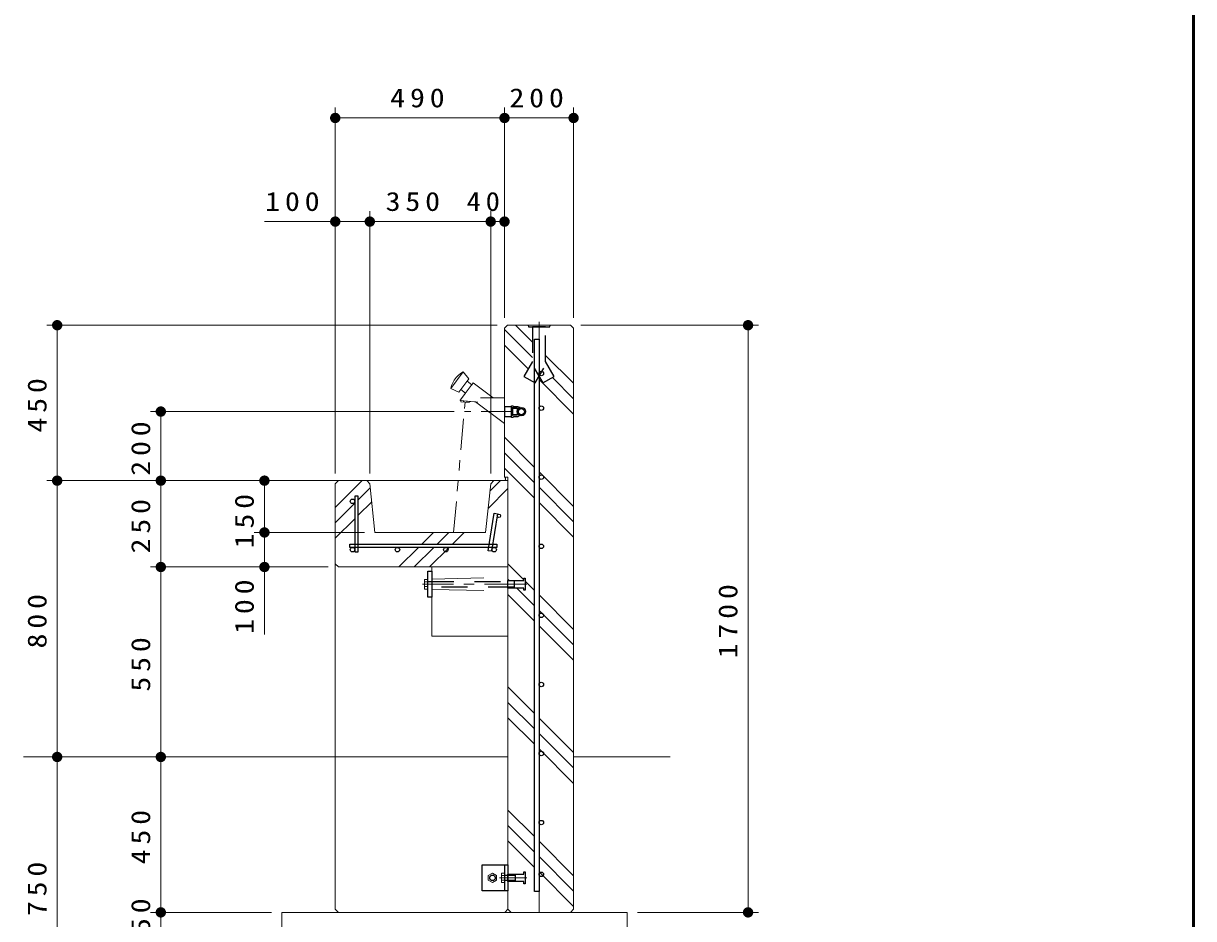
# Model space of a CAD drawing. Units: millimetres on the paper, scale 1:30. Extents: x -385 to 0, y 0 to 338.
# Drawn here: x -112.9 to 0, y 82.4 to 168.8 of the extents above; entities that cross this region are included whole.
import ezdxf

# ---------------------------------------------------------------- set-up
doc = ezdxf.new("R2010")
doc.units = ezdxf.units.MM
for name, pattern in [('USER1', [4.5, 2.5, -2]), ('USER2', [6, 3, -1, 1, -1]), ('USER3', [8, 3, -1, 1, -1, 1, -1]), ('USER4', [8, 5, -3])]:
    doc.linetypes.add(name, pattern=pattern)
doc.layers.add('LY_1', color=7, linetype='Continuous', lineweight=13)
doc.layers.add('LY_2', color=7, linetype='Continuous', lineweight=13)
doc.styles.add('ＭＳ ゴシック', font='')
doc.styles.get('ＭＳ ゴシック').set_extended_font_data('MS Gothic')

# ---------------------------------------------------------------- blocks, each defined once
blk = doc.blocks.new('filled_dot')
at = {"color": 0, "linetype": 'Continuous', "lineweight": -2, "const_width": 1.25}
blk.add_lwpolyline([(-0.625, 0, 1), (0.625, 0, 1)], format="xyb", close=True, dxfattribs=at)

msp = doc.modelspace()

# ---------------------------------------------------------------- linework, layer by layer
at = {"layer": 'LY_1'}
for p, q in [((-82.827, 150.68), (-82.827, 160.68)), ((-66.493, 150.68), (-66.493, 160.68)), ((-59.827, 140.38), (-59.827, 160.68)), ((-82.827, 159.68), (-66.493, 159.68)), ((-66.493, 159.68), (-59.827, 159.68)), ((-82.827, 125.38), (-82.827, 150.68)), ((-79.493, 125.38), (-79.493, 150.68)), ((-67.827, 125.38), (-67.827, 150.68)), ((-66.493, 140.38), (-66.493, 150.68)), ((-89.644, 149.68), (-79.493, 149.68)), ((-79.493, 149.68), (-67.827, 149.68)), ((-70.261, 149.68), (-66.493, 149.68)), ((-67.193, 139.68), (-110.66, 139.68)), ((-109.66, 124.68), (-109.66, 139.68)), ((-66.493, 139.255), (-63.793, 136.555)), ((-65.434, 139.68), (-63.793, 138.04)), ((-59.127, 139.68), (-41.993, 139.68)), ((-42.993, 139.68), (-42.993, 83.014)), ((-66.493, 137.77), (-64.2, 135.476)), ((-62.527, 136.773), (-59.827, 134.073)), ((-63.16, 134.436), (-59.827, 131.103)), ((-61.872, 134.634), (-59.827, 132.588)), ((-71.361, 131.347), (-100.66, 131.347)), ((-99.66, 124.68), (-99.66, 131.347)), ((-66.493, 128.86), (-63.593, 125.96)), ((-66.493, 127.375), (-63.593, 124.475)), ((-66.493, 125.89), (-63.593, 122.99)), ((-63.16, 125.527), (-59.827, 122.193)), ((-100.66, 124.68), (-110.66, 124.68)), ((-109.66, 98.014), (-109.66, 124.68)), ((-80.793, 124.68), (-100.66, 124.68)), ((-99.66, 116.347), (-99.66, 124.68)), ((-89.66, 119.68), (-89.66, 124.68)), ((-82.827, 122.093), (-80.239, 124.68)), ((-67.904, 123.651), (-66.875, 124.68)), ((-80.61, 122.825), (-79.451, 123.984)), ((-68.081, 121.989), (-66.16, 123.91)), ((-63.16, 124.042), (-59.827, 120.709)), ((-82.827, 120.608), (-80.943, 122.491)), ((-80.61, 121.34), (-79.308, 122.641)), ((-63.16, 122.557), (-59.827, 119.224)), ((-82.827, 119.123), (-80.943, 121.006)), ((-79.993, 119.68), (-90.66, 119.68)), ((-89.66, 109.839), (-89.66, 119.68)), ((-74.477, 118.564), (-73.36, 119.68)), ((-72.992, 118.564), (-71.875, 119.68)), ((-71.507, 118.564), (-70.39, 119.68)), ((-76.693, 116.347), (-74.81, 118.23)), ((-75.208, 116.347), (-73.325, 118.23)), ((-73.723, 116.347), (-71.84, 118.23)), ((-83.527, 116.347), (-100.66, 116.347)), ((-99.66, 116.347), (-99.66, 98.014)), ((-66.16, 116.647), (-64.627, 115.114)), ((-66.16, 115.162), (-66.045, 115.047)), ((-65.311, 114.314), (-63.593, 112.596)), ((-64.493, 114.981), (-63.593, 114.081)), ((-66.16, 113.678), (-63.593, 111.111)), ((-63.16, 113.647), (-59.827, 110.314)), ((-63.16, 112.162), (-59.827, 108.829)), ((-63.16, 110.678), (-59.827, 107.344)), ((-66.16, 104.768), (-63.593, 102.201)), ((-66.16, 103.283), (-63.593, 100.716)), ((-66.16, 101.798), (-63.593, 99.232)), ((-63.16, 101.768), (-59.827, 98.435)), ((-63.16, 100.283), (-59.827, 96.95)), ((-63.16, 98.798), (-59.827, 95.465)), ((-66.16, 98.014), (-112.92, 98.014)), ((-109.66, 98.014), (-109.66, 73.014)), ((-99.66, 98.014), (-99.66, 83.014)), ((-50.514, 98.014), (-59.827, 98.014)), ((-66.16, 92.889), (-63.593, 90.322)), ((-66.16, 91.404), (-63.593, 88.837)), ((-66.16, 89.919), (-63.593, 87.352)), ((-63.16, 89.889), (-59.827, 86.555)), ((-63.16, 88.404), (-59.827, 85.07)), ((-63.16, 86.919), (-59.827, 83.585)), ((-88.993, 83.014), (-100.66, 83.014)), ((-99.66, 78.014), (-99.66, 83.014)), ((-53.66, 83.014), (-41.993, 83.014))]:
    msp.add_line(p, q, dxfattribs=at)
at = {"layer": 'LY_1', "color": 4, "linetype": 'USER2'}
msp.add_line((-63.16, 83.014), (-63.16, 140.229), dxfattribs=at)
at = {"layer": 'LY_1', "color": 253, "linetype": 'USER2'}
for p, q in [((-63.16, 135.991), (-63.16, 139.88)), ((-65.741, 131.347), (-70.361, 131.347)), ((-74.413, 114.68), (-65.255, 114.68)), ((-64.327, 114.68), (-66.327, 114.68)), ((-66.98, 86.346), (-65.155, 86.346)), ((-64.327, 86.346), (-66.327, 86.346))]:
    msp.add_line(p, q, dxfattribs=at)
at = {"layer": 'LY_1', "color": 253}
for p, q in [((-71.68, 133.57), (-70.48, 135.17)), ((-70.713, 133.47), (-70.26, 133.13)), ((-70.113, 134.27), (-69.66, 133.93)), ((-70.468, 132.281), (-70.459, 132.381)), ((-70.136, 132.252), (-70.127, 132.352)), ((-69.291, 132.278), (-66.493, 130.18)), ((-79.793, 124.68), (-67.527, 124.68)), ((-74.227, 114.911), (-73.893, 114.911)), ((-74.227, 114.449), (-73.893, 114.449)), ((-66.793, 86.577), (-66.46, 86.577)), ((-66.793, 86.115), (-66.46, 86.115))]:
    msp.add_line(p, q, dxfattribs=at)
at = {"layer": 'LY_1', "color": 60, "linetype": 'USER3'}
msp.add_line((-71.403, 119.68), (-70.302, 132.266), dxfattribs=at)
at = {"layer": 'LY_1', "color": 4, "lineweight": 25}
for p, q in [((-65.827, 130.78), (-65.827, 131.914)), ((-65.827, 131.914), (-65.693, 131.914)), ((-65.693, 131.914), (-65.627, 131.847)), ((-65.627, 131.847), (-65.21, 131.847)), ((-65.21, 131.847), (-65.11, 131.747)), ((-65.693, 130.78), (-65.827, 130.78)), ((-65.627, 130.847), (-65.693, 130.78)), ((-65.21, 130.847), (-65.627, 130.847)), ((-65.21, 130.847), (-65.11, 130.947)), ((-66.46, 85.096), (-66.46, 87.596))]:
    msp.add_line(p, q, dxfattribs=at)
at = {"layer": 'LY_1', "color": 4, "linetype": 'USER4', "lineweight": 25}
for p, q in [((-65.727, 131.714), (-65.827, 131.714)), ((-65.727, 131.714), (-65.727, 130.98)), ((-65.26, 131.696), (-65.727, 131.696)), ((-65.26, 131.658), (-65.727, 131.658)), ((-65.26, 131.037), (-65.727, 131.037)), ((-65.26, 130.998), (-65.727, 130.998)), ((-65.26, 131.696), (-65.26, 130.998)), ((-65.727, 130.98), (-65.827, 130.98))]:
    msp.add_line(p, q, dxfattribs=at)
at = {"layer": 'LY_1', "color": 253, "linetype": 'USER4'}
for p, q in [((-73.493, 115.18), (-66.16, 115.347)), ((-73.493, 114.18), (-66.16, 114.014))]:
    msp.add_line(p, q, dxfattribs=at)
at = {"layer": 'LY_1'}
for points in [[(-66.493, 125.014), (-66.493, 139.38), (-66.193, 139.68), (-60.127, 139.68), (-59.827, 139.38), (-59.827, 83.314), (-60.127, 83.014), (-65.86, 83.014), (-66.16, 83.314), (-66.16, 125.014)], [(-66.493, 130.18), (-69.291, 132.278), (-69.895, 132.331), (-69.904, 132.232), (-70.701, 132.301), (-70.692, 132.401), (-70.74, 132.405), (-70.747, 132.406), (-70.753, 132.409), (-70.758, 132.412), (-70.763, 132.417), (-70.766, 132.422), (-70.769, 132.428), (-70.77, 132.434), (-70.771, 132.44), (-70.77, 132.447), (-70.767, 132.453), (-70.764, 132.458), (-70.26, 133.13), (-70.713, 133.47), (-70.893, 133.23), (-71.68, 133.57), (-71.607, 133.857), (-71.497, 134.131), (-71.351, 134.389), (-71.174, 134.626), (-70.967, 134.837), (-70.735, 135.02), (-70.48, 135.17), (-69.933, 134.51), (-70.113, 134.27), (-69.66, 133.93), (-69.52, 134.117), (-67.604, 132.68), (-66.493, 132.68)], [(-67.527, 124.68), (-67.827, 124.38), (-68.327, 119.68), (-78.993, 119.68), (-79.493, 124.38), (-79.793, 124.68), (-82.527, 124.68), (-82.827, 124.38), (-82.827, 116.647), (-82.527, 116.347), (-66.16, 116.347), (-66.16, 124.68)], [(-87.993, 78.014), (-87.993, 83.014), (-54.66, 83.014), (-54.66, 78.014)]]:
    msp.add_lwpolyline(points, close=True, dxfattribs=at)
at = {"layer": 'LY_1', "color": 253, "linetype": 'USER1', "lineweight": 25}
for points in [[(-63.624, 135.547), (-62.79, 134.104), (-61.693, 134.737), (-62.527, 136.18), (-62.527, 139.514), (-63.793, 139.514), (-63.793, 136.18), (-64.627, 134.737), (-63.53, 134.104), (-62.696, 135.547)], [(-64.227, 139.68), (-64.193, 139.514), (-62.127, 139.514), (-62.093, 139.68)], [(-73.893, 114.947), (-65.56, 114.947), (-65.56, 114.414), (-73.893, 114.414)], [(-66.46, 86.613), (-65.46, 86.613), (-65.46, 86.08), (-66.46, 86.08)]]:
    msp.add_lwpolyline(points, dxfattribs=at)
at = {"layer": 'LY_1', "color": 4, "lineweight": 25}
for points in [[(-63.593, 85.014), (-63.593, 138.347), (-63.16, 138.347), (-63.16, 85.014)], [(-80.943, 123.18), (-80.943, 117.797), (-80.61, 117.797), (-80.61, 123.18)], [(-67.499, 121.54), (-67.169, 121.489), (-67.736, 117.866), (-68.065, 117.918)], [(-81.41, 118.23), (-81.41, 118.564), (-67.243, 118.564), (-67.243, 118.23)], [(-73.893, 113.43), (-73.893, 115.93), (-73.493, 115.93), (-73.493, 113.43)], [(-68.66, 85.096), (-68.66, 87.596), (-66.16, 87.596), (-66.16, 85.096)]]:
    msp.add_lwpolyline(points, close=True, dxfattribs=at)
at = {"layer": 'LY_1', "color": 253}
for points in [[(-69.933, 134.51), (-70.893, 133.23), (-71.68, 133.57), (-71.607, 133.857), (-71.496, 134.131), (-71.351, 134.389), (-71.174, 134.626), (-70.967, 134.837), (-70.734, 135.02), (-70.48, 135.17)], [(-74.227, 115.142), (-74.227, 114.218), (-73.893, 114.218), (-73.893, 115.142)], [(-68.06, 86.115), (-67.66, 85.884), (-67.26, 86.115), (-67.26, 86.577), (-67.66, 86.808), (-68.06, 86.577)], [(-66.793, 86.808), (-66.793, 85.884), (-66.46, 85.884), (-66.46, 86.808)]]:
    msp.add_lwpolyline(points, close=True, dxfattribs=at)
for points in [[(-67.604, 132.68), (-69.52, 134.117), (-70.764, 132.458), (-70.767, 132.453), (-70.77, 132.447), (-70.771, 132.44), (-70.77, 132.434), (-70.769, 132.428), (-70.766, 132.422), (-70.763, 132.417), (-70.758, 132.412), (-70.752, 132.409), (-70.747, 132.406), (-70.74, 132.405), (-69.059, 132.258)], [(-70.692, 132.401), (-70.7, 132.301), (-69.904, 132.232), (-69.895, 132.331)], [(-68.827, 132.68), (-66.493, 132.68), (-66.493, 130.18)], [(-82.827, 116.647), (-82.827, 83.314), (-82.527, 83.014), (-66.46, 83.014), (-66.16, 83.314), (-66.16, 116.347)]]:
    msp.add_lwpolyline(points, dxfattribs=at)
at = {"layer": 'LY_1', "color": 4, "linetype": 'USER4', "lineweight": 25}
msp.add_lwpolyline([(-65.827, 130.88), (-65.827, 131.814), (-66.493, 131.814), (-66.493, 130.88)], close=True, dxfattribs=at)
at = {"layer": 'LY_1'}
msp.add_lwpolyline([(-73.493, 116.347), (-73.493, 109.68), (-66.16, 109.68)], dxfattribs=at)
at = {"layer": 'LY_1', "color": 253, "linetype": 'USER1', "lineweight": 25}
for points in [[(-66.16, 115.047), (-64.627, 115.047), (-64.627, 115.264), (-64.493, 115.264), (-64.493, 114.097), (-64.627, 114.097), (-64.627, 114.314), (-66.16, 114.314)], [(-66.16, 86.713), (-64.627, 86.713), (-64.627, 86.93), (-64.493, 86.93), (-64.493, 85.763), (-64.627, 85.763), (-64.627, 85.98), (-66.16, 85.98)]]:
    msp.add_lwpolyline(points, close=True, dxfattribs=at)
at = {"layer": 'LY_1', "color": 4, "lineweight": 25}
for centre, radius in [((-62.943, 135.014), 0.217), ((-64.86, 131.347), 0.4), ((-64.86, 131.347), 0.3), ((-62.943, 131.68), 0.217), ((-62.943, 125.014), 0.217), ((-81.16, 122.68), 0.217), ((-67.033, 121.282), 0.167), ((-81.16, 118.014), 0.217), ((-76.827, 118.014), 0.217), ((-72.16, 118.014), 0.217), ((-67.493, 118.014), 0.217), ((-62.943, 118.347), 0.217), ((-62.943, 111.68), 0.217), ((-62.943, 105.014), 0.217), ((-62.943, 98.347), 0.217), ((-62.943, 91.68), 0.217), ((-62.943, 86.68), 0.217)]:
    msp.add_circle(centre, radius, dxfattribs=at)
at = {"layer": 'LY_1', "color": 253, "linetype": 'USER1', "lineweight": 25}
msp.add_circle((-67.66, 86.346), 0.267, dxfattribs=at)
at = {"layer": 'LY_1', "color": 4, "lineweight": 25}
for centre, start, end in [((-65.11, 131.097), 77.53225, 90), ((-65.11, 131.597), 270, 282.46775)]:
    msp.add_arc(centre, 0.65, start, end, dxfattribs=at)
at = {"layer": 'LY_1', "color": 253}
msp.add_arc((-66.647, 124.847), 0.251, 318.38503, 41.61497, dxfattribs=at)
at = {"layer": 'LY_2', "lineweight": 50}
msp.add_line((0, 0), (0, 267), dxfattribs=at)

# ---------------------------------------------------------------- block references
at = {"layer": 'LY_1', "xscale": 0.4, "yscale": 0.4}
for p in [(-82.827, 159.68), (-66.493, 159.68), (-82.827, 149.68), (-79.493, 149.68), (-67.827, 149.68)]:
    msp.add_blockref('filled_dot', p, dxfattribs=at)
for p, rotation in [((-66.493, 159.68), 180), ((-59.827, 159.68), 180), ((-79.493, 149.68), 180), ((-67.827, 149.68), 180), ((-66.493, 149.68), 180), ((-109.66, 139.68), 270), ((-42.993, 139.68), 270), ((-99.66, 131.347), 270), ((-109.66, 124.68), 270), ((-109.66, 124.68), 90), ((-99.66, 124.68), 270), ((-99.66, 124.68), 90), ((-89.66, 124.68), 270), ((-89.66, 119.68), 270), ((-89.66, 119.68), 90), ((-99.66, 116.347), 90), ((-99.66, 116.347), 270), ((-89.66, 116.347), 90), ((-109.66, 98.014), 90), ((-109.66, 98.014), 270), ((-99.66, 98.014), 90), ((-99.66, 98.014), 270), ((-99.66, 83.014), 270), ((-99.66, 83.014), 90), ((-42.993, 83.014), 90)]:
    msp.add_blockref('filled_dot', p, dxfattribs=dict(at, rotation=rotation))

# ---------------------------------------------------------------- texts
at = {"layer": 'LY_1', "char_height": 1.833, "attachment_point": 8, "style": 'ＭＳ ゴシック'}
for s, insert in [('\\T1.33;\\W1.15;490', (-74.66, 160.68)), ('\\T1.33;\\W1.15;200', (-63.16, 160.68)), ('\\T1.33;\\W1.15;100', (-86.727, 150.68)), ('\\T1.33;\\W1.15;350', (-75.104, 150.68)), ('\\T1.34;\\W1.1;40', (-68.313, 150.68))]:
    msp.add_mtext(s, dxfattribs=dict(at, insert=insert))
at = {"layer": 'LY_1', "char_height": 1.833, "attachment_point": 8, "rotation": 90, "style": 'ＭＳ ゴシック'}
for s, insert in [('\\T1.33;\\W1.15;450', (-110.66, 132.18)), ('\\T1.33;\\W1.15;200', (-100.66, 128.014)), ('\\T1.33;\\W1.15;150', (-90.66, 121.009)), ('\\T1.33;\\W1.15;250', (-100.66, 120.514)), ('\\T1.33;\\W1.15;100', (-90.66, 112.755)), ('\\T1.33;\\W1.15;1700', (-43.993, 111.347)), ('\\T1.33;\\W1.15;800', (-110.66, 111.347)), ('\\T1.33;\\W1.15;550', (-100.66, 107.18)), ('\\T1.33;\\W1.15;450', (-100.66, 90.514)), ('\\T1.33;\\W1.15;750', (-110.66, 85.514)), ('\\T1.33;\\W1.15;150', (-100.66, 81.976))]:
    msp.add_mtext(s, dxfattribs=dict(at, insert=insert))

doc.saveas('drawing.dxf')
